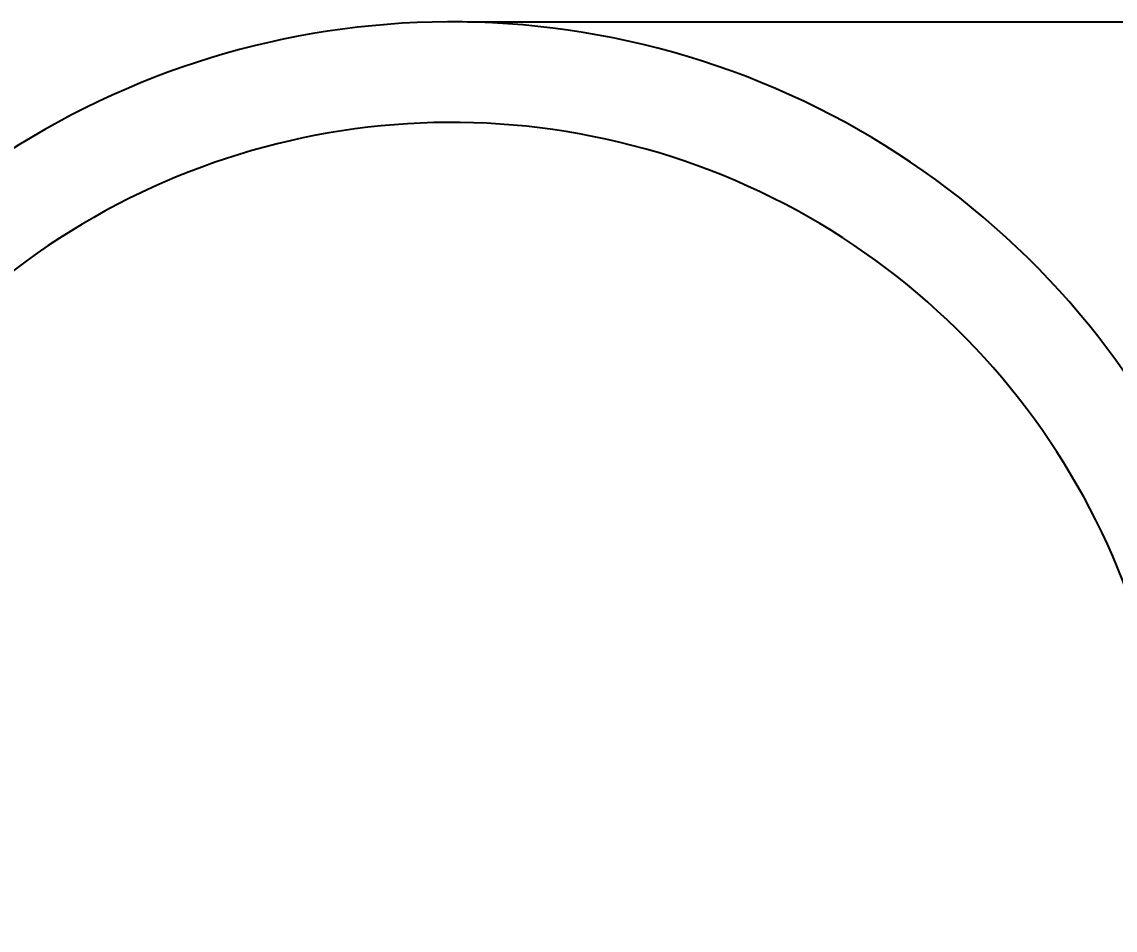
# Model space of a CAD drawing. Header units: millimetres. Extents: x 4086 to 8300, y 123 to 1549.
# Drawn here: x 6819.7 to 6988.3, y 1095.5 to 1235.5 of the extents above; entities that cross this region are included whole.
import ezdxf

# ---------------------------------------------------------------- set-up
doc = ezdxf.new("R2010")
doc.units = ezdxf.units.MM
doc.layers.add('00_COMPONENTS', color=7, linetype='Continuous')
doc.layers.add('51__DRAFT_DIMS', color=7, linetype='Continuous')
doc.styles.add('思源黑', font='SourceHanSansCN-Normal.ttf')
doc.dimstyles.new('尺寸标注_细节_1_2比例', dxfattribs={"dimtxt": 7, "dimasz": 6, "dimexe": 2, "dimexo": 1.5, "dimgap": 1, "dimtad": 1, "dimlfac": 2, "dimdsep": 46, "dimtxsty": '思源黑', "dimcen": 0.09, "dimadec": 0, "dimazin": 0, "dimtp": 0.01, "dimtm": 0.01, "dimtfac": 1, "dimtofl": 0, "dimtmove": 0, "dimatfit": 3, "dimfxl": 1, "dimtolj": 1, "dimarcsym": 0})

# ---------------------------------------------------------------- blocks, each defined once
blk = doc.blocks.new('*D1625')
at = {"layer": '51__DRAFT_DIMS', "color": 0, "linetype": 'Continuous', "lineweight": -2}
for p, q in [((6888.44, 1235.55), (7090.98, 1235.55)), ((7088.98, 957.05), (7088.98, 1229.55)), ((7015.35, 951.05), (7090.98, 951.05))]:
    blk.add_line(p, q, dxfattribs=at)
at = {"layer": '51__DRAFT_DIMS', "color": 0}
for points in [[(7089.98, 1229.55), (7087.98, 1229.55), (7088.98, 1235.55)], [(7087.98, 957.05), (7089.98, 957.05), (7088.98, 951.05)]]:
    blk.add_solid(points, dxfattribs=at)
at = {"layer": 'Defpoints', "color": 0}
for p in [(6886.94, 1235.55), (7088.98, 1235.55), (7013.85, 951.05)]:
    blk.add_point(p, dxfattribs=at)
at = {"layer": '51__DRAFT_DIMS', "color": 0, "insert": (7080.25, 1093.28), "char_height": 7, "attachment_point": 2, "rotation": 90, "style": '思源黑'}
blk.add_mtext('\\A1;\\A1;maximum values b', dxfattribs=at)
blk = doc.blocks.new('*D1627')
at = {"layer": '51__DRAFT_DIMS', "color": 0, "linetype": 'Continuous', "lineweight": -2}
for p, q in [((6636.1, 1229.3), (6503.22, 1229.3)), ((6505.22, 957.05), (6505.22, 1223.3)), ((6919.85, 951.05), (6503.22, 951.05))]:
    blk.add_line(p, q, dxfattribs=at)
at = {"layer": '51__DRAFT_DIMS', "color": 0}
for points in [[(6506.22, 1223.3), (6504.22, 1223.3), (6505.22, 1229.3)], [(6504.22, 957.05), (6506.22, 957.05), (6505.22, 951.05)]]:
    blk.add_solid(points, dxfattribs=at)
at = {"layer": 'Defpoints', "color": 0}
for p in [(6505.22, 1229.3), (6637.6, 1229.3), (6921.35, 951.05)]:
    blk.add_point(p, dxfattribs=at)
at = {"layer": '51__DRAFT_DIMS', "color": 0, "insert": (6497.1, 1090.06), "char_height": 7, "attachment_point": 2, "rotation": 90, "style": '思源黑'}
blk.add_mtext('\\A1;\\A1;555', dxfattribs=at)

msp = doc.modelspace()

# ---------------------------------------------------------------- linework, layer by layer
at = {"layer": '00_COMPONENTS', "color": 7, "linetype": 'Continuous'}
for radius, end in [(126.6528, 135.740668), (111.1528, 135.844273)]:
    msp.add_arc((6885.9435, 1108.8952), radius, 0, end, dxfattribs=at)

# ---------------------------------------------------------------- dimensions: what is measured, and where the dimension line sits
at = {"layer": '51__DRAFT_DIMS', "color": 7, "linetype": 'Continuous'}
for base, p1, p2, text, picture, middle in [((7088.983, 1235.548), (7013.8463, 951.048), (6886.9435, 1235.548), '\\A1;maximum values b', '*D1625', (7088.983, 1093.2788)), ((6505.2245, 1229.298), (6921.3463, 951.048), (6637.5963, 1229.298), '\\A1;555', '*D1627', (6505.2245, 1090.0646))]:
    dim = msp.add_linear_dim(base=base, p1=p1, p2=p2, angle=90, text=text, dimstyle='尺寸标注_细节_1_2比例', dxfattribs=at)
    dim.commit()
    dim.dimension.update_dxf_attribs({"geometry": picture, "text_midpoint": middle, "dimtype": 160})

doc.saveas('drawing.dxf')
